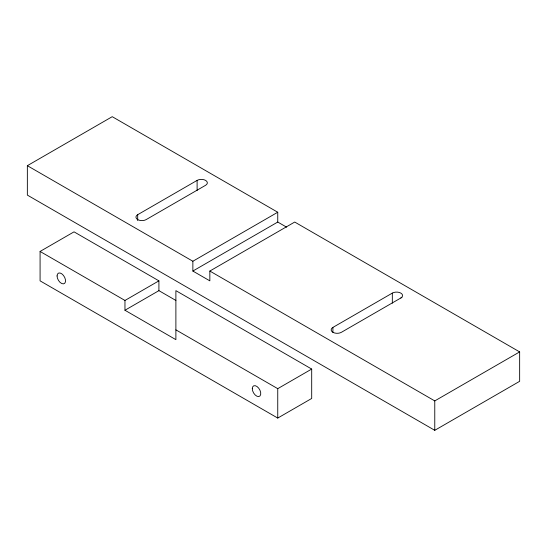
<?xml version="1.0" encoding="UTF-8"?>
<svg xmlns="http://www.w3.org/2000/svg" width="547" height="547" viewBox="0 0 547 547"><rect width="100%" height="100%" fill="white"/><g stroke="black" fill="none" stroke-linecap="round" stroke-linejoin="round"><path stroke-width="0.82" d="M27.35 165.686L112.231 116.682L277.746 212.243L277.746 222.048L192.865 271.052L192.865 261.247L27.35 165.686L27.35 195.094L434.769 430.318L519.65 381.314L519.65 351.906L294.717 222.048L209.843 271.052L209.843 280.85L192.865 271.052M40.081 251.449L74.036 231.846L158.91 280.85L158.91 290.648L124.962 310.252L124.962 300.453L40.081 251.449L40.081 280.85L277.746 418.065L311.694 398.462L311.694 369.061L175.888 290.648L175.888 339.653L124.962 310.252M137.694 214.697L197.111 180.394A6.003 3.467 0 0 1 205.597 180.394A6.003 3.467 0 0 1 205.597 185.289L146.179 219.593A6.003 3.467 0 0 1 137.694 219.593A6.003 3.467 0 0 1 137.694 214.697L137.694 220.578M124.962 300.453L158.91 280.85M192.865 261.247L277.746 212.243M332.918 332.446L332.918 327.407L392.329 293.103A6.003 3.467 0 0 1 400.821 293.103A6.003 3.467 0 0 1 400.821 297.999M401.915 297.37L341.403 332.303A6.003 3.467 0 0 1 332.918 332.303A6.003 3.467 0 0 1 332.918 327.407M175.888 329.855L277.746 388.664L311.694 369.061M209.843 271.052L434.769 400.91L519.65 351.906M277.746 222.048L286.601 227.155M158.91 290.648L175.888 300.453M434.769 400.91L434.769 430.318M392.329 293.103L392.329 303.182M277.746 388.664L277.746 418.065M197.111 180.394L197.111 190.472M57.059 275.948A6.003 3.467 60 0 0 63.425 283.872A6.003 3.467 60 0 0 63.425 275.38A6.003 3.467 60 0 0 57.059 275.948M252.283 388.664A6.003 3.467 60 0 0 258.649 396.582A6.003 3.467 60 0 0 258.649 388.09A6.003 3.467 60 0 0 252.283 388.664"/></g></svg>
